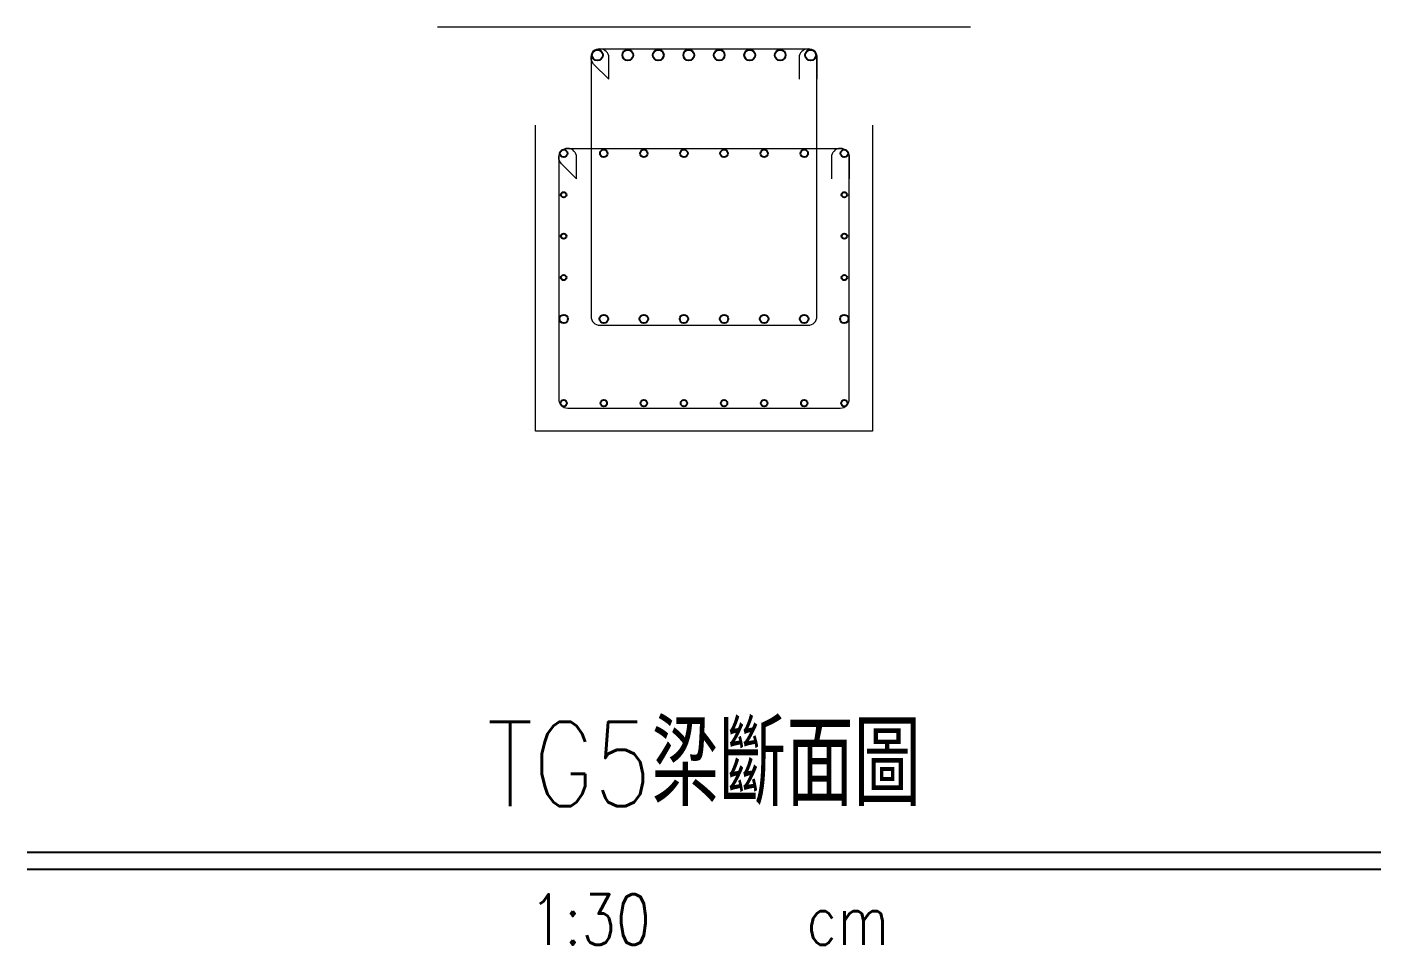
# Model space of a CAD drawing. Extents: x -4754 to 4976, y -19960 to 3841.
# Drawn here: x 4493.4 to 4975.8, y -14471.8 to -14144.8 of the extents above; entities that cross this region are included whole.
import ezdxf
from ezdxf.enums import TextEntityAlignment as Align

# ---------------------------------------------------------------- set-up
doc = ezdxf.new("R2010")
doc.units = 0
doc.header["$LTSCALE"] = 3
doc.layers.get('0').update_dxf_attribs({"linetype": 'CONTINUOUS'})
doc.layers.add('HB_0', color=7, linetype='CONTINUOUS', transparency=0.5)
doc.layers.add('HB_TXT_CTEXT', color=2, linetype='CONTINUOUS')
doc.layers.add('鋼筋', color=3, linetype='CONTINUOUS')
doc.styles.get("Standard").update_dxf_attribs({"font": 'ROMANS.shx', "width": 0.8, "bigfont": 'chineset.shx'})

# ---------------------------------------------------------------- blocks, each defined once
blk = doc.blocks.new('title_beam')
at = {"color": 3, "linetype": 'Continuous'}
blk.add_line((-241.2, 0), (241.2, 0), dxfattribs=at)
at = {"color": 1, "linetype": 'Continuous'}
blk.add_line((-241.2, -6), (241.2, -6), dxfattribs=at)
at = {"color": 3, "linetype": 'Continuous', "width": 0.8}
blk.add_attdef('TITLE', text='', height=30, dxfattribs=at).set_placement((0, 33), align=Align.MIDDLE)
at = {"linetype": 'Continuous', "width": 0.8}
blk.add_attdef('SCALE', text='', height=18, dxfattribs=at).set_placement((-40.57, -24), align=Align.MIDDLE)
blk.add_attdef('CM', (36.47, -33.03), '', height=18, dxfattribs=at)
blk = doc.blocks.new('C')
at = {"color": 3, "linetype": 'Continuous'}
blk.add_circle((0, 0), 1.2, dxfattribs=at)

msp = doc.modelspace()

# ---------------------------------------------------------------- linework, layer by layer
at = {"layer": 'HB_0', "lineweight": 5}
msp.add_line((4829.573, -14144.802, -349), (4639.573, -14144.802, -349), dxfattribs=at)
msp.add_polyline3d([(4794.573, -14179.802, -349), (4794.573, -14288.802, -349), (4674.573, -14288.802, -349), (4674.573, -14179.802, -349)], dxfattribs=at)
at = {"layer": '鋼筋', "lineweight": 5}
for p, q in [((4697.503, -14152.557, -163.81), (4771.643, -14152.557, -163.81)), ((4694.328, -14155.732, -162.54), (4694.328, -14247.872, -162.54)), ((4700.646, -14163.365, -163.81), (4695.258, -14157.977, -163.81)), ((4700.678, -14163.352, -162.54), (4700.678, -14155.732, -162.54)), ((4768.468, -14155.732, -162.54), (4768.468, -14163.352, -162.54)), ((4774.818, -14155.732, -163.81), (4774.818, -14163.352, -163.81)), ((4774.818, -14247.872, -162.54), (4774.818, -14155.732, -162.54)), ((4682.828, -14191.232, -160), (4682.828, -14277.372, -160)), ((4686.003, -14188.057, -161.27), (4783.143, -14188.057, -161.27)), ((4689.178, -14198.852, -160), (4689.178, -14191.232, -160)), ((4779.968, -14191.232, -160), (4779.968, -14198.852, -160)), ((4786.318, -14191.232, -161.27), (4786.318, -14198.852, -161.27)), ((4786.318, -14277.372, -160), (4786.318, -14191.232, -160)), ((4689.146, -14198.865, -161.27), (4683.758, -14193.477, -161.27)), ((4697.503, -14251.047, -162.54), (4771.643, -14251.047, -162.54)), ((4686.003, -14280.547, -160), (4783.143, -14280.547, -160))]:
    msp.add_line(p, q, dxfattribs=at)
at = {"layer": '鋼筋', "lineweight": 5, "extrusion": (-8.62817e-32, -1.22465e-16, -1)}
msp.add_arc((-4697.503, -14155.732, 163.81), 3.175, 315, 90, dxfattribs=at)
at = {"layer": '鋼筋', "lineweight": 5}
for centre, start, end in [((4697.503, -14155.732, -162.54), 0, 180), ((4771.643, -14155.732, -162.54), 0, 180), ((4686.003, -14191.232, -160), 0, 180), ((4783.143, -14191.232, -160), 0, 180), ((4697.503, -14247.872, -162.54), 180, 270), ((4771.643, -14247.872, -162.54), 270, 0), ((4686.003, -14277.372, -160), 180, 270), ((4783.143, -14277.372, -160), 270, 0)]:
    msp.add_arc(centre, 3.175, start, end, dxfattribs=at)
at = {"layer": '鋼筋', "lineweight": 5, "extrusion": (-7.68898e-32, -1.22465e-16, -1)}
msp.add_arc((-4771.643, -14155.732, 163.81), 3.175, 90, 180, dxfattribs=at)
at = {"layer": '鋼筋', "lineweight": 5, "extrusion": (-3.69779e-32, -1.22465e-16, -1)}
msp.add_arc((-4686.003, -14191.232, 161.27), 3.175, 315, 90, dxfattribs=at)
at = {"layer": '鋼筋', "lineweight": 5, "extrusion": (-2.99908e-32, -1.22465e-16, -1)}
msp.add_arc((-4783.143, -14191.232, 161.27), 3.175, 90, 180, dxfattribs=at)

# ---------------------------------------------------------------- block references
at = {"layer": 'HB_TXT_CTEXT', "linetype": 'Continuous'}
msp.add_blockref('title_beam', (4734.573, -14438.802, -349), dxfattribs=at).add_auto_attribs({'TITLE': 'TG5梁斷面圖', 'SCALE': '1:30', 'CM': 'cm'})
at = {"layer": '鋼筋', "linetype": 'Continuous'}
for p, xscale, yscale, zscale in [((4696.573, -14154.802, -328.51), 1.61, 1.61, 1.61), ((4707.431, -14154.802, -328.51), 1.61, 1.61, 1.61), ((4718.288, -14154.802, -328.51), 1.61, 1.61, 1.61), ((4729.145, -14154.802, -328.51), 1.61, 1.61, 1.61), ((4740.002, -14154.802, -328.51), 1.61, 1.61, 1.61), ((4750.859, -14154.802, -328.51), 1.61, 1.61, 1.61), ((4761.716, -14154.802, -328.51), 1.61, 1.61, 1.61), ((4772.573, -14154.802, -328.51), 1.61, 1.61, 1.61), ((4684.573, -14189.802, -329.23), 1.11, 1.11, 1.11), ((4698.859, -14189.802, -329.23), 1.11, 1.11, 1.11), ((4713.145, -14189.802, -329.23), 1.11, 1.11, 1.11), ((4727.431, -14189.802, -329.23), 1.11, 1.11, 1.11), ((4741.716, -14189.802, -329.23), 1.11, 1.11, 1.11), ((4756.002, -14189.802, -329.23), 1.11, 1.11, 1.11), ((4770.288, -14189.802, -329.23), 1.11, 1.11, 1.11), ((4784.573, -14189.802, -329.23), 1.11, 1.11, 1.11), ((4684.573, -14204.552, -327), 0.795, 0.795, 0.795), ((4784.573, -14204.552, -327), 0.795, 0.795, 0.795), ((4684.573, -14219.302, -327), 0.795, 0.795, 0.795), ((4784.573, -14219.302, -327), 0.795, 0.795, 0.795), ((4684.573, -14234.052, -327), 0.795, 0.795, 0.795), ((4784.573, -14234.052, -327), 0.795, 0.795, 0.795), ((4684.573, -14248.802, -334.11), 1.27, 1.27, 1.27), ((4698.859, -14248.802, -334.11), 1.27, 1.27, 1.27), ((4713.145, -14248.802, -334.11), 1.27, 1.27, 1.27), ((4727.431, -14248.802, -334.11), 1.27, 1.27, 1.27), ((4741.716, -14248.802, -334.11), 1.27, 1.27, 1.27), ((4756.002, -14248.802, -334.11), 1.27, 1.27, 1.27), ((4770.288, -14248.802, -334.11), 1.27, 1.27, 1.27), ((4784.573, -14248.802, -334.11), 1.27, 1.27, 1.27), ((4684.573, -14278.802, -330.315), 0.955, 0.955, 0.955), ((4698.859, -14278.802, -330.315), 0.955, 0.955, 0.955), ((4713.145, -14278.802, -330.315), 0.955, 0.955, 0.955), ((4727.431, -14278.802, -330.315), 0.955, 0.955, 0.955), ((4741.716, -14278.802, -330.315), 0.955, 0.955, 0.955), ((4756.002, -14278.802, -330.315), 0.955, 0.955, 0.955), ((4770.288, -14278.802, -330.315), 0.955, 0.955, 0.955), ((4784.573, -14278.802, -330.315), 0.955, 0.955, 0.955)]:
    msp.add_blockref('C', p, dxfattribs=dict(at, xscale=xscale, yscale=yscale, zscale=zscale))

doc.saveas('drawing.dxf')
